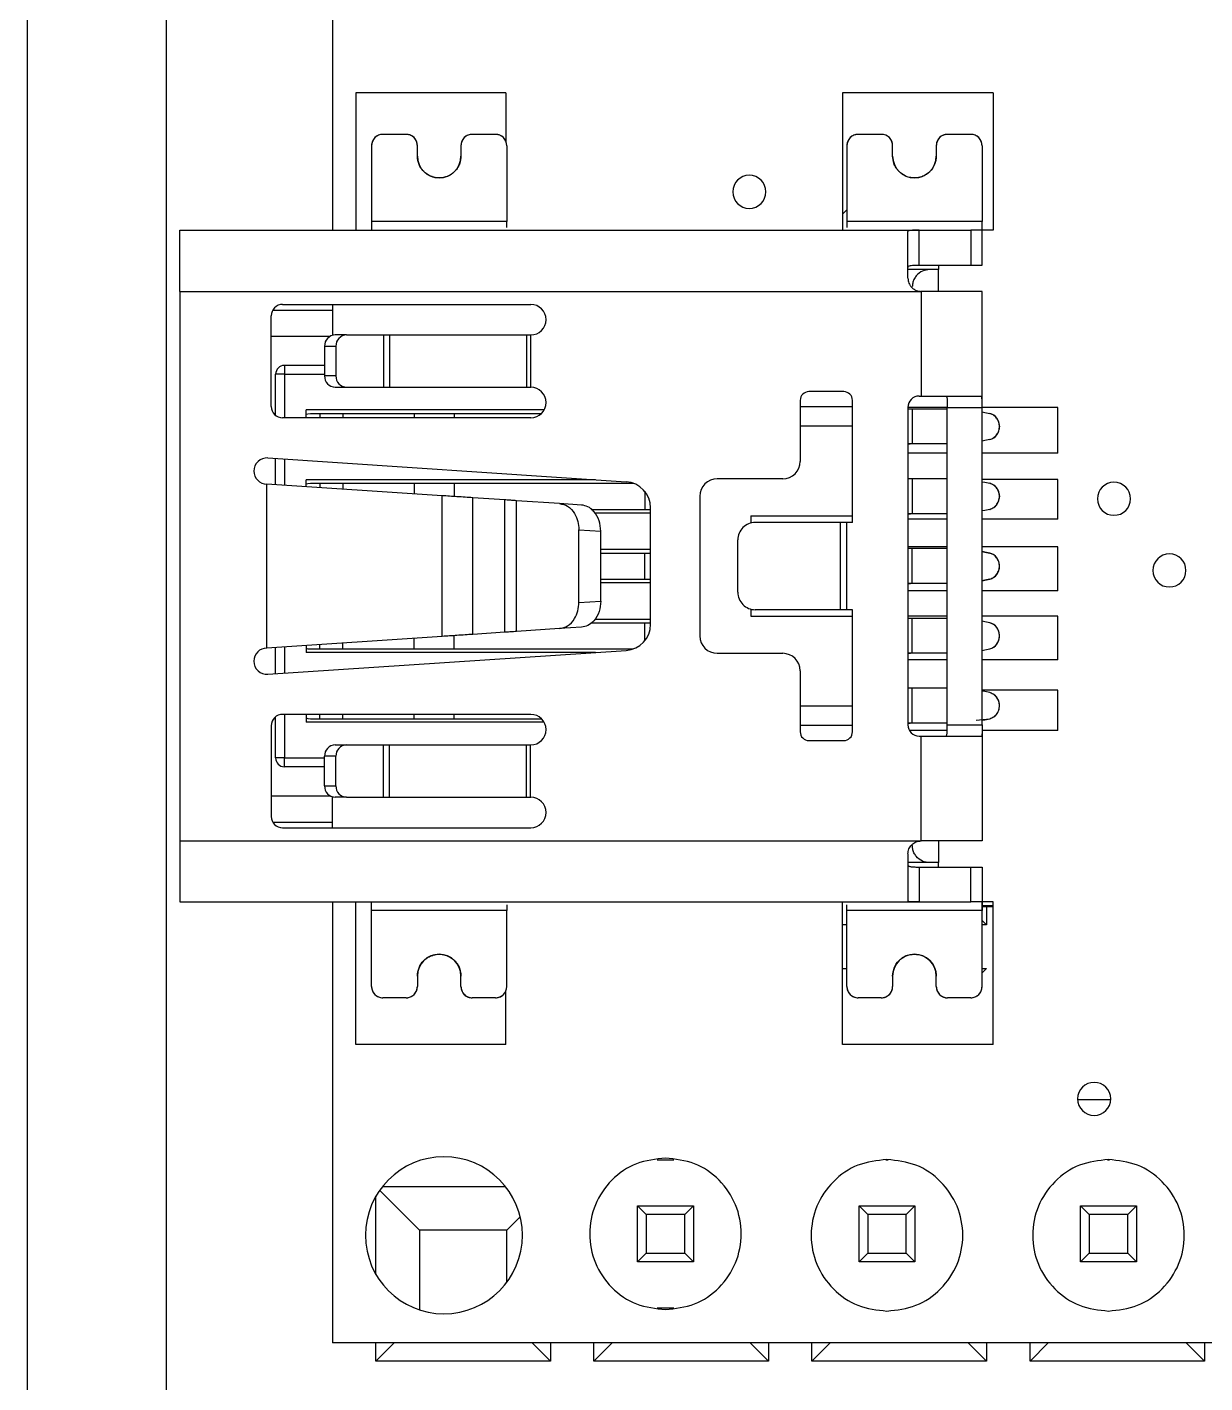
# Model space of a CAD drawing. Header units: millimetres. Extents: x 53 to 376, y 29 to 265.
# Drawn here: x 296.47 to 303.23, y 88.81 to 96.58 of the extents above; entities that cross this region are included whole.
import ezdxf

# ---------------------------------------------------------------- set-up
doc = ezdxf.new("R2010")
doc.units = ezdxf.units.MM

msp = doc.modelspace()

# ---------------------------------------------------------------- linework, layer by layer
at = {"color": 7, "linetype": 'Continuous', "lineweight": 25}
for p, q in [((296.4728, 105.3828), (296.4728, 82.3828)), ((297.2728, 85.1828), (297.2728, 102.5828)), ((298.2228, 97.9428), (298.2228, 95.415)), ((298.6453, 95.965), (298.5128, 95.965)), ((299.1578, 95.965), (299.0253, 95.965)), ((301.3703, 95.965), (301.2378, 95.965)), ((301.8828, 95.965), (301.7503, 95.965)), ((298.4478, 95.9), (298.4478, 95.465)), ((298.7103, 95.84), (298.7103, 95.9)), ((298.9603, 95.9), (298.9603, 95.84)), ((299.2228, 95.9), (299.2228, 95.465)), ((301.1728, 95.9), (301.1728, 95.465)), ((301.4353, 95.84), (301.4353, 95.9)), ((301.6853, 95.9), (301.6853, 95.84)), ((301.9478, 95.9), (301.9478, 95.465)), ((298.9428, 95.7762), (298.9428, 95.7763)), ((301.1728, 95.5328), (301.1472, 95.5073)), ((299.2228, 95.465), (298.4478, 95.465)), ((298.4478, 95.465), (298.4478, 95.415)), ((299.2228, 95.4319), (299.2228, 95.465)), ((301.1728, 95.465), (301.1728, 95.4319)), ((301.9478, 95.465), (301.1728, 95.465)), ((301.9478, 95.415), (301.9478, 95.465)), ((297.3478, 95.065), (297.3478, 95.415)), ((297.3478, 95.415), (301.5878, 95.415)), ((301.5228, 95.14), (301.5228, 95.4089)), ((301.5878, 95.215), (301.5878, 95.415)), ((301.5878, 95.415), (301.8828, 95.415)), ((301.8828, 95.415), (301.8828, 95.215)), ((301.9478, 95.415), (301.8828, 95.415)), ((301.9478, 95.215), (301.9478, 95.415)), ((301.5878, 95.215), (301.8828, 95.215)), ((301.6978, 95.215), (301.6978, 95.19)), ((301.8828, 95.215), (301.9478, 95.215)), ((301.6478, 95.19), (301.5228, 95.19)), ((301.6978, 95.19), (301.6478, 95.19)), ((301.6978, 95.065), (301.6978, 95.19)), ((297.3478, 95.065), (297.3478, 91.915)), ((297.3478, 95.065), (301.5978, 95.065)), ((301.5978, 95.065), (301.5978, 94.465)), ((301.9478, 95.065), (301.5978, 95.065)), ((301.9478, 94.4383), (301.9478, 95.065)), ((297.9378, 94.99), (299.3603, 94.99)), ((298.2228, 94.99), (298.2228, 94.9575)), ((297.8728, 94.405), (297.8728, 94.925)), ((297.8815, 94.9575), (298.2228, 94.9575)), ((298.2228, 94.9575), (298.2228, 94.8126)), ((298.1779, 94.75), (298.243, 94.75)), ((298.1779, 94.75), (298.1779, 94.58)), ((298.3045, 94.815), (298.2394, 94.815)), ((298.243, 94.75), (298.243, 94.58)), ((298.3045, 94.815), (298.5169, 94.815)), ((298.5169, 94.815), (298.5169, 94.515)), ((298.5169, 94.815), (298.5505, 94.815)), ((298.5505, 94.815), (298.5505, 94.515)), ((298.5505, 94.815), (299.3351, 94.815)), ((299.3351, 94.815), (299.3351, 94.515)), ((299.3351, 94.815), (299.3595, 94.815)), ((299.3595, 94.815), (299.3595, 94.515)), ((299.3595, 94.815), (299.3603, 94.815)), ((297.9478, 94.59), (297.8978, 94.59)), ((297.8978, 94.3538), (297.8978, 94.59)), ((297.9478, 94.64), (297.9478, 94.59)), ((298.1779, 94.64), (297.9478, 94.64)), ((298.243, 94.58), (298.1779, 94.58)), ((298.2394, 94.515), (298.3045, 94.515)), ((298.3045, 94.515), (298.5169, 94.515)), ((298.5169, 94.515), (298.5505, 94.515)), ((298.5505, 94.515), (299.3351, 94.515)), ((299.3351, 94.515), (299.3595, 94.515)), ((299.3595, 94.515), (299.3603, 94.515)), ((300.905, 94.44), (300.905, 94.09)), ((301.155, 94.49), (300.955, 94.49)), ((301.205, 93.74), (301.205, 94.44)), ((301.5878, 94.465), (301.5978, 94.465)), ((301.5978, 94.465), (301.9438, 94.465)), ((301.7478, 94.4383), (301.7478, 94.4)), ((301.9478, 94.4), (301.9478, 94.4383)), ((298.0728, 94.34), (298.0728, 94.385)), ((299.4368, 94.385), (298.0728, 94.385)), ((298.0978, 94.365), (298.1506, 94.365)), ((298.1506, 94.365), (298.282, 94.365)), ((298.282, 94.365), (298.6914, 94.365)), ((298.6914, 94.365), (298.9216, 94.365)), ((298.9216, 94.365), (299.4215, 94.365)), ((301.205, 94.4025), (300.905, 94.4025)), ((301.5228, 94.4), (301.5228, 92.58)), ((301.7478, 94.4), (301.5228, 94.4)), ((301.5478, 94.39), (301.5228, 94.39)), ((301.5409, 94.39), (301.5228, 94.39)), ((301.5478, 94.39), (301.5478, 94.19)), ((301.7478, 94.39), (301.5478, 94.39)), ((301.7478, 94.4), (301.9478, 94.4)), ((301.7478, 92.58), (301.7478, 94.4)), ((302.3814, 94.4), (301.9474, 94.4)), ((301.9478, 92.58), (301.9478, 94.4)), ((299.3603, 94.34), (297.9378, 94.34)), ((301.205, 94.2925), (300.905, 94.2925)), ((302.0478, 94.2923), (302.0478, 94.2878)), ((301.5478, 94.19), (301.5228, 94.19)), ((301.5228, 94.19), (301.5362, 94.19)), ((301.7478, 94.1376), (301.5228, 94.1376)), ((301.7478, 94.19), (301.5478, 94.19)), ((302.3814, 94.1376), (301.9478, 94.1376)), ((297.8527, 94.1098), (299.9077, 93.9734)), ((297.8978, 93.9567), (297.8978, 94.1069)), ((298.0728, 93.9451), (298.0728, 93.985)), ((299.7322, 93.985), (298.0728, 93.985)), ((298.0978, 93.965), (298.1506, 93.965)), ((298.1506, 93.965), (298.282, 93.965)), ((298.282, 93.965), (298.6914, 93.965)), ((298.6914, 93.965), (298.9216, 93.965)), ((298.9216, 93.965), (299.948, 93.965)), ((300.805, 93.99), (300.43, 93.99)), ((301.5478, 93.99), (301.5228, 93.99)), ((301.5478, 93.99), (301.5478, 93.79)), ((301.7478, 93.99), (301.5478, 93.99)), ((297.8478, 93.02), (297.8478, 93.96)), ((298.8521, 93.8933), (297.8478, 93.96)), ((298.8521, 93.0867), (298.8521, 93.8933)), ((300.33, 93.89), (300.33, 93.09)), ((302.0478, 93.8923), (302.0478, 93.8878)), ((299.0276, 93.0984), (299.0276, 93.8816)), ((299.212, 93.8694), (299.0276, 93.8816)), ((299.212, 93.1106), (299.212, 93.8694)), ((299.2794, 93.1151), (299.2794, 93.8649)), ((299.5255, 93.8486), (299.2794, 93.8649)), ((299.6514, 93.8402), (299.5255, 93.8486)), ((299.7072, 93.815), (300.0135, 93.815)), ((300.0135, 93.815), (300.0478, 93.815)), ((300.0478, 93.1563), (300.0478, 93.8237)), ((299.7268, 93.795), (300.0478, 93.795)), ((300.6228, 93.7775), (301.205, 93.7775)), ((300.6228, 93.7775), (300.6228, 93.7369)), ((301.1369, 93.74), (300.6475, 93.74)), ((301.1369, 93.24), (301.1369, 93.74)), ((301.1732, 93.74), (301.1369, 93.74)), ((301.1732, 93.24), (301.1732, 93.74)), ((301.205, 93.74), (301.1732, 93.74)), ((301.5478, 93.79), (301.5224, 93.79)), ((301.5228, 93.79), (301.5378, 93.79)), ((301.7478, 93.7581), (301.5228, 93.7581)), ((301.7478, 93.79), (301.5478, 93.79)), ((302.3814, 93.7581), (301.9478, 93.7581)), ((299.6361, 93.2814), (299.6361, 93.6986)), ((299.6361, 93.6986), (299.762, 93.6903)), ((299.762, 93.2897), (299.762, 93.6903)), ((300.0478, 93.585), (299.762, 93.585)), ((300.5478, 93.34), (300.5478, 93.64)), ((301.5478, 93.59), (301.5224, 93.59)), ((301.7478, 93.5997), (301.5228, 93.5997)), ((301.5478, 93.59), (301.5228, 93.59)), ((301.5408, 93.59), (301.5228, 93.59)), ((301.5478, 93.39), (301.5478, 93.59)), ((301.7478, 93.59), (301.5478, 93.59)), ((302.3814, 93.5997), (301.9474, 93.5997)), ((299.762, 93.565), (300.0135, 93.565)), ((300.0135, 93.415), (300.0135, 93.565)), ((300.0135, 93.565), (300.0478, 93.565)), ((302.0478, 93.4878), (302.0478, 93.4923)), ((299.762, 93.415), (300.0135, 93.415)), ((300.0478, 93.395), (299.762, 93.395)), ((300.0135, 93.415), (300.0478, 93.415)), ((301.5478, 93.39), (301.5224, 93.39)), ((301.5478, 93.39), (301.5228, 93.39)), ((301.5228, 93.39), (301.537, 93.39)), ((301.7478, 93.3481), (301.5228, 93.3481)), ((301.7478, 93.39), (301.5478, 93.39)), ((302.3814, 93.3481), (301.9478, 93.3481)), ((299.6361, 93.2814), (299.762, 93.2897)), ((299.7268, 93.185), (300.0478, 93.185)), ((300.6228, 93.2431), (300.6228, 93.2025)), ((300.6228, 93.2025), (301.205, 93.2025)), ((301.1369, 93.24), (300.6475, 93.24)), ((301.1732, 93.24), (301.1369, 93.24)), ((301.205, 93.24), (301.1732, 93.24)), ((301.205, 92.54), (301.205, 93.24)), ((301.5478, 93.19), (301.5224, 93.19)), ((301.7478, 93.2037), (301.5228, 93.2037)), ((301.5397, 93.19), (301.5228, 93.19)), ((301.5478, 92.99), (301.5478, 93.19)), ((301.7478, 93.19), (301.5478, 93.19)), ((302.3814, 93.2037), (301.9475, 93.2037)), ((299.212, 93.1106), (299.0276, 93.0984)), ((299.5255, 93.1314), (299.2794, 93.1151)), ((299.6514, 93.1398), (299.5255, 93.1314)), ((299.7072, 93.165), (300.0135, 93.165)), ((300.0135, 93.165), (300.0478, 93.165)), ((298.8521, 93.0867), (297.8478, 93.02)), ((298.0728, 93.035), (298.0728, 92.995)), ((302.0478, 93.0878), (302.0478, 93.0923)), ((297.8527, 92.8702), (299.9077, 93.0067)), ((297.8978, 92.8732), (297.8978, 93.0233)), ((299.7322, 92.995), (298.0728, 92.995)), ((298.0978, 93.015), (298.1506, 93.015)), ((298.1506, 93.015), (298.282, 93.015)), ((298.282, 93.015), (298.6914, 93.015)), ((298.6914, 93.015), (298.9216, 93.015)), ((298.9216, 93.015), (299.948, 93.015)), ((300.43, 92.99), (300.805, 92.99)), ((301.5478, 92.99), (301.5224, 92.99)), ((301.5228, 92.99), (301.5374, 92.99)), ((301.7478, 92.9521), (301.5228, 92.9521)), ((301.7478, 92.99), (301.5478, 92.99)), ((302.3814, 92.9521), (301.9478, 92.9521)), ((300.905, 92.89), (300.905, 92.54)), ((301.5478, 92.79), (301.5228, 92.79)), ((301.5478, 92.59), (301.5478, 92.79)), ((301.7478, 92.79), (301.5478, 92.79)), ((301.205, 92.6875), (300.905, 92.6875)), ((302.0478, 92.6878), (302.0478, 92.6923)), ((297.8728, 92.575), (297.8728, 92.055)), ((297.8978, 92.39), (297.8978, 92.6262)), ((299.3603, 92.64), (297.9378, 92.64)), ((298.0728, 92.64), (298.0728, 92.595)), ((299.4368, 92.595), (298.0728, 92.595)), ((298.0978, 92.615), (298.1506, 92.615)), ((298.1506, 92.615), (298.282, 92.615)), ((298.282, 92.615), (298.6914, 92.615)), ((298.6914, 92.615), (298.9216, 92.615)), ((298.9216, 92.615), (299.4215, 92.615)), ((300.905, 92.5775), (301.205, 92.5775)), ((301.5478, 92.59), (301.5224, 92.59)), ((301.5228, 92.59), (301.5365, 92.59)), ((301.7478, 92.59), (301.5478, 92.59)), ((301.7478, 92.5417), (301.7478, 92.58)), ((301.7478, 92.58), (301.9478, 92.58)), ((301.9135, 92.6064), (301.9922, 92.6153)), ((301.9478, 92.58), (301.9478, 92.5417)), ((300.955, 92.49), (301.155, 92.49)), ((301.7478, 92.5467), (301.5335, 92.5467)), ((301.5878, 92.515), (301.5978, 92.515)), ((301.5978, 91.915), (301.5978, 92.515)), ((301.5978, 92.515), (301.9438, 92.515)), ((302.3814, 92.5467), (301.9478, 92.5467)), ((301.9478, 92.5417), (301.9478, 91.915)), ((298.2394, 92.465), (298.3045, 92.465)), ((298.3045, 92.465), (298.5169, 92.465)), ((298.5169, 92.165), (298.5169, 92.465)), ((298.5169, 92.465), (298.5505, 92.465)), ((298.5505, 92.165), (298.5505, 92.465)), ((298.5505, 92.465), (299.3351, 92.465)), ((299.3351, 92.165), (299.3351, 92.465)), ((299.3351, 92.465), (299.3595, 92.465)), ((299.3595, 92.165), (299.3595, 92.465)), ((299.3595, 92.465), (299.3603, 92.465)), ((297.9478, 92.39), (297.8978, 92.39)), ((297.9478, 92.34), (297.9478, 92.39)), ((298.1779, 92.34), (297.9478, 92.34)), ((298.1779, 92.23), (298.1779, 92.4)), ((298.243, 92.4), (298.1779, 92.4)), ((298.243, 92.23), (298.243, 92.4)), ((298.1779, 92.23), (298.243, 92.23)), ((298.2228, 92.0225), (298.2228, 92.1674)), ((298.3045, 92.165), (298.2394, 92.165)), ((298.3045, 92.165), (298.5169, 92.165)), ((298.5169, 92.165), (298.5505, 92.165)), ((298.5505, 92.165), (299.3351, 92.165)), ((299.3351, 92.165), (299.3595, 92.165)), ((299.3595, 92.165), (299.3603, 92.165)), ((297.8815, 92.0225), (298.2228, 92.0225)), ((298.2228, 91.99), (298.2228, 92.0225)), ((297.9378, 91.99), (299.3603, 91.99)), ((297.3478, 91.915), (301.5978, 91.915)), ((297.3478, 91.915), (297.3478, 91.565)), ((301.9478, 91.915), (301.5978, 91.915)), ((301.6978, 91.915), (301.6978, 91.79)), ((301.5228, 91.84), (301.5228, 91.5711)), ((301.6478, 91.79), (301.5228, 91.79)), ((301.6978, 91.79), (301.6478, 91.79)), ((301.6978, 91.765), (301.6978, 91.79)), ((301.5878, 91.765), (301.5878, 91.565)), ((301.5878, 91.765), (301.8828, 91.765)), ((301.8828, 91.565), (301.8828, 91.765)), ((301.8828, 91.765), (301.9478, 91.765)), ((301.9478, 91.765), (301.9478, 91.565)), ((297.3478, 91.565), (301.5878, 91.565)), ((298.2228, 91.565), (298.2228, 89.0372)), ((298.4478, 91.515), (298.4478, 91.565)), ((301.5878, 91.565), (301.8828, 91.565)), ((301.9478, 91.565), (301.8828, 91.565)), ((301.9478, 91.565), (301.9478, 91.515)), ((299.2228, 91.515), (298.4478, 91.515)), ((298.4478, 91.08), (298.4478, 91.515)), ((299.2228, 91.5481), (299.2228, 91.515)), ((299.2228, 91.08), (299.2228, 91.515)), ((301.1728, 91.515), (301.1728, 91.5481)), ((301.9478, 91.515), (301.1728, 91.515)), ((301.1728, 91.08), (301.1728, 91.515)), ((302.0113, 91.5431), (301.9478, 91.5431)), ((302.0113, 91.537), (301.9478, 91.537)), ((301.9478, 91.08), (301.9478, 91.515)), ((301.9728, 91.537), (301.9728, 91.4328)), ((301.1728, 91.4328), (301.1472, 91.4328)), ((301.9478, 91.4578), (301.9728, 91.4328)), ((301.9728, 91.4328), (301.9478, 91.4328)), ((298.951, 91.1828), (298.9527, 91.1828)), ((301.1472, 91.1828), (301.1728, 91.1828)), ((301.9728, 91.1828), (301.9478, 91.1578)), ((301.9478, 91.1828), (301.9728, 91.1828)), ((298.7103, 91.14), (298.7103, 91.08)), ((298.9603, 91.08), (298.9603, 91.14)), ((301.4353, 91.14), (301.4353, 91.08)), ((301.6853, 91.08), (301.6853, 91.14)), ((298.6453, 91.015), (298.5128, 91.015)), ((299.1578, 91.015), (299.0253, 91.015)), ((301.3703, 91.015), (301.2378, 91.015)), ((301.8828, 91.015), (301.7503, 91.015)), ((302.4957, 90.4328), (302.6856, 90.4328)), ((300.0848, 90.0872), (300.1808, 90.0872)), ((301.3963, 90.0872), (301.4093, 90.0872)), ((302.6663, 90.0872), (302.6793, 90.0872)), ((298.5096, 89.9328), (299.2159, 89.9328)), ((298.4728, 89.4294), (298.4728, 89.8784)), ((298.4939, 89.9117), (298.7228, 89.6828)), ((299.9728, 89.8222), (300.2928, 89.8222)), ((299.9728, 89.8222), (300.0228, 89.7722)), ((299.9728, 89.5022), (299.9728, 89.8222)), ((300.2428, 89.7722), (300.0228, 89.7722)), ((300.0228, 89.7722), (300.0228, 89.5522)), ((300.2928, 89.8222), (300.2428, 89.7722)), ((300.2428, 89.5522), (300.2428, 89.7722)), ((300.2928, 89.8222), (300.2928, 89.5022)), ((301.2428, 89.5022), (301.2428, 89.8222)), ((301.2428, 89.8222), (301.2928, 89.7722)), ((301.2428, 89.8222), (301.5628, 89.8222)), ((301.2928, 89.7722), (301.2928, 89.5522)), ((301.5128, 89.7722), (301.2928, 89.7722)), ((301.5628, 89.8222), (301.5128, 89.7722)), ((301.5128, 89.5522), (301.5128, 89.7722)), ((301.5628, 89.8222), (301.5628, 89.5022)), ((302.5128, 89.8222), (302.8328, 89.8222)), ((302.5128, 89.8222), (302.5628, 89.7722)), ((302.5128, 89.5022), (302.5128, 89.8222)), ((302.7828, 89.7722), (302.5628, 89.7722)), ((302.5628, 89.7722), (302.5628, 89.5522)), ((302.8328, 89.8222), (302.7828, 89.7722)), ((302.7828, 89.5522), (302.7828, 89.7722)), ((302.8328, 89.8222), (302.8328, 89.5022)), ((299.3001, 89.7601), (299.2228, 89.6828)), ((299.2228, 89.6828), (298.7228, 89.6828)), ((298.7228, 89.6828), (298.7228, 89.2263)), ((299.2228, 89.3839), (299.2228, 89.6828)), ((300.0228, 89.5522), (299.9728, 89.5022)), ((300.0228, 89.5522), (300.2428, 89.5522)), ((300.2428, 89.5522), (300.2928, 89.5022)), ((301.2928, 89.5522), (301.2428, 89.5022)), ((301.2928, 89.5522), (301.5128, 89.5522)), ((301.5128, 89.5522), (301.5628, 89.5022)), ((302.5628, 89.5522), (302.5128, 89.5022)), ((302.5628, 89.5522), (302.7828, 89.5522)), ((302.7828, 89.5522), (302.8328, 89.5022)), ((300.2928, 89.5022), (299.9728, 89.5022)), ((301.3809, 89.5022), (301.2428, 89.5022)), ((301.5628, 89.5022), (301.4246, 89.5022)), ((302.6509, 89.5022), (302.5128, 89.5022)), ((302.8328, 89.5022), (302.6946, 89.5022)), ((300.0848, 89.2372), (300.1808, 89.2372)), ((319.8228, 89.0372), (298.2228, 89.0372)), ((298.5772, 89.0372), (298.4728, 88.9328)), ((298.4728, 88.9328), (298.4728, 89.0372)), ((299.3684, 89.0372), (299.4728, 88.9328)), ((299.4728, 89.0372), (299.4728, 88.9328)), ((299.8272, 89.0372), (299.7228, 88.9328)), ((299.7228, 88.9328), (299.7228, 89.0372)), ((300.6184, 89.0372), (300.7228, 88.9328)), ((300.7228, 89.0372), (300.7228, 88.9328)), ((301.0772, 89.0372), (300.9728, 88.9328)), ((300.9728, 88.9328), (300.9728, 89.0372)), ((301.8684, 89.0372), (301.9728, 88.9328)), ((301.9728, 89.0372), (301.9728, 88.9328)), ((302.3272, 89.0372), (302.2228, 88.9328)), ((302.2228, 88.9328), (302.2228, 89.0372)), ((303.1184, 89.0372), (303.2228, 88.9328)), ((303.2228, 89.0372), (303.2228, 88.9328)), ((299.4728, 88.9328), (298.4728, 88.9328)), ((300.7228, 88.9328), (299.7228, 88.9328)), ((301.9728, 88.9328), (300.9728, 88.9328)), ((303.2228, 88.9328), (302.2228, 88.9328))]:
    msp.add_line(p, q, dxfattribs=at)
at = {"color": 8, "linetype": 'Continuous', "lineweight": 25}
for p, q in [((297.8728, 94.8075), (298.2107, 94.8075)), ((297.9478, 94.59), (298.1779, 94.59)), ((297.9478, 94.59), (297.9478, 94.34)), ((298.1506, 94.365), (298.1506, 94.34)), ((298.282, 94.365), (298.282, 94.34)), ((298.6914, 94.365), (298.6914, 94.34)), ((298.9216, 94.365), (298.9216, 94.34)), ((297.9478, 94.1035), (297.9478, 93.9534)), ((298.1506, 93.965), (298.1506, 93.9399)), ((298.282, 93.965), (298.282, 93.9312)), ((298.6914, 93.965), (298.6914, 93.904)), ((298.9216, 93.965), (298.9216, 93.8887)), ((300.0135, 93.9192), (300.0135, 93.815)), ((300.0135, 93.0609), (300.0135, 93.165)), ((298.1506, 93.015), (298.1506, 93.0401)), ((298.282, 93.015), (298.282, 93.0489)), ((298.6914, 93.015), (298.6914, 93.076)), ((298.9216, 93.015), (298.9216, 93.0913)), ((297.9478, 93.0267), (297.9478, 92.8765)), ((297.9478, 92.64), (297.9478, 92.39)), ((298.1506, 92.615), (298.1506, 92.64)), ((298.282, 92.615), (298.282, 92.64)), ((298.6914, 92.615), (298.6914, 92.64)), ((298.9216, 92.615), (298.9216, 92.64)), ((297.9478, 92.39), (298.1779, 92.39)), ((297.8728, 92.1725), (298.2107, 92.1725))]:
    msp.add_line(p, q, dxfattribs=at)
at = {"color": 7, "linetype": 'Continuous', "lineweight": 25, "flags": 128}
for points in [[(298.0728, 94.3607), (298.0831, 94.3636), (298.0978, 94.365)], [(301.9478, 94.3738), (301.9646, 94.3706), (301.9922, 94.3647)], [(301.9922, 94.2153), (301.9646, 94.2094), (301.9478, 94.2062)], [(298.0728, 93.9607), (298.0831, 93.9636), (298.0978, 93.965)], [(301.9478, 93.9738), (301.9646, 93.9706), (301.9922, 93.9647)], [(301.9922, 93.8153), (301.9646, 93.8094), (301.9478, 93.8062)], [(301.9922, 93.5647), (301.9646, 93.5706), (301.9478, 93.5738)], [(301.9478, 93.5738), (301.9646, 93.5706), (301.9922, 93.5647)], [(301.9478, 93.4062), (301.9646, 93.4094), (301.9922, 93.4153)], [(301.9922, 93.4153), (301.9646, 93.4094), (301.9478, 93.4062)], [(301.9922, 93.1647), (301.9646, 93.1706), (301.9478, 93.1738)], [(298.0728, 93.0193), (298.0831, 93.0165), (298.0978, 93.015)], [(301.9478, 93.0062), (301.9646, 93.0094), (301.9922, 93.0153)], [(301.9922, 92.7647), (301.9646, 92.7706), (301.9478, 92.7738)], [(298.0728, 92.6193), (298.0831, 92.6165), (298.0978, 92.615)], [(301.9478, 92.6062), (301.9646, 92.6094), (301.9922, 92.6153)]]:
    msp.add_lwpolyline(points, dxfattribs=at)
at = {"color": 7, "linetype": 'Continuous', "lineweight": 25}
for centre, radius, start, end in [((298.5128, 95.9), 0.065, 90, 180), ((298.6453, 95.9), 0.065, 0, 90), ((299.0253, 95.9), 0.065, 90, 180), ((299.1578, 95.9), 0.065, 0, 90), ((301.2378, 95.9), 0.065, 90, 180), ((301.3703, 95.9), 0.065, 0, 90), ((301.7503, 95.9), 0.065, 90, 180), ((301.8828, 95.9), 0.065, 0, 90), ((298.8353, 95.84), 0.125, 180, 0), ((301.5603, 95.84), 0.125, 180, 0), ((300.6134, 95.6355), 0.095, 90, 270), ((300.6134, 95.6355), 0.095, 270, 90), ((297.9378, 94.925), 0.065, 90, 180), ((299.3603, 94.9025), 0.0875, 270, 90), ((298.2412, 94.7517), 0.0633, 91.64843, 181.55954), ((298.3063, 94.7517), 0.0633, 91.64843, 181.55954), ((297.9478, 94.59), 0.05, 90, 180), ((298.2412, 94.5783), 0.0633, 178.44046, 268.35162), ((298.3063, 94.5783), 0.0633, 178.44046, 268.35162), ((299.3603, 94.4275), 0.0875, 270, 90), ((300.955, 94.44), 0.05, 90, 180), ((301.155, 94.44), 0.05, 0, 90), ((301.5878, 94.4), 0.065, 90, 180), ((297.9378, 94.405), 0.065, 180, 270), ((301.9728, 94.2923), 0.075, 0, 75), ((301.9728, 94.2878), 0.075, 285, 0), ((297.8478, 94.035), 0.075, 86.2, 180), ((300.805, 94.09), 0.1, 270, 0), ((297.8478, 94.035), 0.075, 180, 270), ((299.8978, 93.8237), 0.15, 0, 86.2), ((300.43, 93.89), 0.1, 90, 180), ((301.9728, 93.8923), 0.075, 0, 75), ((302.7043, 93.8761), 0.095, 90, 270), ((302.7043, 93.8761), 0.095, 270, 90), ((301.9728, 93.8878), 0.075, 285, 0), ((300.6476, 93.6401), 0.0999, 90.07555, 180.0763), ((301.9728, 93.4923), 0.075, 0, 75), ((303.0221, 93.4652), 0.095, 90, 270), ((303.0221, 93.4652), 0.095, 270, 90), ((301.9728, 93.4878), 0.075, 285, 0), ((300.6476, 93.3399), 0.0999, 179.92368, 269.92448), ((299.8978, 93.1563), 0.15, 273.8, 0), ((301.9728, 93.0923), 0.075, 0, 75), ((300.43, 93.09), 0.1, 180, 270), ((301.9728, 93.0878), 0.075, 285, 0), ((297.8478, 92.945), 0.075, 90, 180), ((300.805, 92.89), 0.1, 0, 90), ((297.8478, 92.945), 0.075, 180, 273.8), ((301.9728, 92.6923), 0.075, 0, 75), ((301.9728, 92.6878), 0.075, 285, 0), ((297.9378, 92.575), 0.065, 90, 180), ((299.3603, 92.5525), 0.0875, 270, 90), ((301.5878, 92.58), 0.065, 180, 270), ((300.955, 92.54), 0.05, 180, 270), ((301.155, 92.54), 0.05, 270, 0), ((298.2412, 92.4017), 0.0633, 91.6485, 181.55947), ((298.3063, 92.4017), 0.0633, 91.6485, 181.55947), ((297.9478, 92.39), 0.05, 180, 270), ((298.2412, 92.2283), 0.0633, 178.44049, 268.35154), ((298.3063, 92.2283), 0.0633, 178.44049, 268.35154), ((299.3603, 92.0775), 0.0875, 270, 90), ((297.9378, 92.055), 0.065, 180, 270), ((298.8353, 91.14), 0.125, 0, 180), ((301.5603, 91.14), 0.125, 0, 180), ((298.5128, 91.08), 0.065, 180, 270), ((298.6453, 91.08), 0.065, 270, 0), ((299.0253, 91.08), 0.065, 180, 270), ((299.1578, 91.08), 0.065, 270, 0), ((301.2378, 91.08), 0.065, 180, 270), ((301.3703, 91.08), 0.065, 270, 0), ((301.7503, 91.08), 0.065, 180, 270), ((301.8828, 91.08), 0.065, 270, 0), ((302.5906, 90.4357), 0.095, 90, 270), ((302.5906, 90.4357), 0.095, 270, 90), ((298.8628, 89.6539), 0.45, 90, 270), ((298.8628, 89.6539), 0.45, 270, 90)]:
    msp.add_arc(centre, radius, start, end, dxfattribs=at)
for points, knots in [([(298.3574, 96.2027), (298.3574, 96.0557), (298.3574, 95.7931), (298.3574, 95.5305), (298.3574, 95.415)], [0, 0, 0, 0, 0.56, 1, 1, 1, 1]), ([(299.2179, 96.2027), (299.0573, 96.2027), (298.7705, 96.2027), (298.4836, 96.2027), (298.3574, 96.2027)], [0, 0, 0, 0, 0.56, 1, 1, 1, 1]), ([(299.2179, 96.2027), (299.2179, 96.1508), (299.2179, 96.0581), (299.2179, 95.9654), (299.2179, 95.9246)], [0, 0, 0, 0, 0.560001, 1, 1, 1, 1]), ([(301.1472, 96.2027), (301.1472, 96.0557), (301.1472, 95.7931), (301.1472, 95.5305), (301.1472, 95.415)], [0, 0, 0, 0, 0.56, 1, 1, 1, 1]), ([(302.0113, 96.2027), (301.85, 96.2027), (301.562, 96.2027), (301.274, 96.2027), (301.1472, 96.2027)], [0, 0, 0, 0, 0.56, 1, 1, 1, 1]), ([(302.0113, 96.2027), (302.0113, 96.0557), (302.0113, 95.7931), (302.0113, 95.5305), (302.0113, 95.415)], [0, 0, 0, 0, 0.56, 1, 1, 1, 1]), ([(298.5128, 95.965), (298.504, 95.964), (298.4877, 95.9621), (298.4696, 95.9498), (298.4586, 95.9368), (298.4523, 95.9249), (298.4485, 95.9125), (298.448, 95.9041), (298.4478, 95.9)], [0, 0, 0, 0, 0.268675, 0.49846, 0.634029, 0.762223, 0.883885, 1, 1, 1, 1]), ([(298.7103, 95.9), (298.7096, 95.9072), (298.7085, 95.919), (298.701, 95.9344), (298.6918, 95.9464), (298.6799, 95.9556), (298.6646, 95.9631), (298.6526, 95.9643), (298.6453, 95.965)], [0, 0, 0, 0, 0.2074147, 0.342993, 0.4996605, 0.6529569, 0.7875442, 1, 1, 1, 1]), ([(299.0253, 95.965), (299.0168, 95.964), (299, 95.9621), (298.9817, 95.9496), (298.9706, 95.936), (298.9625, 95.9207), (298.9611, 95.908), (298.9603, 95.9)], [0, 0, 0, 0, 0.249621, 0.499353, 0.643016, 0.774281, 1, 1, 1, 1]), ([(299.2179, 95.9246), (299.2151, 95.9301), (299.209, 95.9422), (299.1947, 95.9545), (299.1772, 95.9632), (299.1647, 95.9644), (299.1578, 95.965)], [0, 0, 0, 0, 0.229129, 0.499443, 0.718495, 1, 1, 1, 1]), ([(301.2378, 95.965), (301.2287, 95.9639), (301.2125, 95.962), (301.1946, 95.9497), (301.1837, 95.937), (301.1773, 95.9249), (301.1734, 95.9124), (301.173, 95.9041), (301.1728, 95.9)], [0, 0, 0, 0, 0.2788481, 0.4987605, 0.6379563, 0.7672204, 0.8875, 1, 1, 1, 1]), ([(301.4353, 95.9), (301.4345, 95.9077), (301.4332, 95.92), (301.4254, 95.9353), (301.4157, 95.9475), (301.403, 95.9569), (301.3874, 95.9636), (301.3764, 95.9645), (301.3703, 95.965)], [0, 0, 0, 0, 0.216846, 0.349955, 0.499517, 0.675967, 0.818303, 1, 1, 1, 1]), ([(301.7503, 95.965), (301.7433, 95.9644), (301.7316, 95.9633), (301.7162, 95.956), (301.7042, 95.9468), (301.6948, 95.9349), (301.6872, 95.9195), (301.686, 95.9074), (301.6853, 95.9)], [0, 0, 0, 0, 0.203456, 0.340082, 0.499771, 0.652762, 0.787172, 1, 1, 1, 1]), ([(301.9478, 95.9), (301.9475, 95.9041), (301.9471, 95.9125), (301.9433, 95.9249), (301.9369, 95.9369), (301.926, 95.9497), (301.9079, 95.9621), (301.8916, 95.964), (301.8828, 95.965)], [0, 0, 0, 0, 0.114498, 0.235477, 0.364018, 0.501026, 0.727342, 1, 1, 1, 1]), ([(298.4478, 95.9), (298.4478, 95.809), (298.4478, 95.6448), (298.4478, 95.4858), (298.4478, 95.415)], [0, 0, 0, 0, 0.554775, 1, 1, 1, 1]), ([(298.8353, 95.715), (298.8252, 95.7157), (298.8063, 95.717), (298.7755, 95.7286), (298.7434, 95.7513), (298.7159, 95.7909), (298.7121, 95.8237), (298.7103, 95.84)], [0, 0, 0, 0, 0.154797, 0.289945, 0.500524, 0.750972, 1, 1, 1, 1]), ([(298.9603, 95.84), (298.959, 95.8265), (298.9569, 95.804), (298.9427, 95.7741), (298.9208, 95.7459), (298.8841, 95.7205), (298.8514, 95.7168), (298.8353, 95.715)], [0, 0, 0, 0, 0.206286, 0.3427046, 0.5010421, 0.7534229, 1, 1, 1, 1]), ([(301.5603, 95.715), (301.5506, 95.7157), (301.5322, 95.7169), (301.5012, 95.7281), (301.4817, 95.7417), (301.4697, 95.7538), (301.4636, 95.7604), (301.4524, 95.7754), (301.4388, 95.8026), (301.4365, 95.8263), (301.4353, 95.84)], [0, 0, 0, 0, 0.148248, 0.281084, 0.499652, 0.504641, 0.540706, 0.637923, 0.791118, 1, 1, 1, 1]), ([(301.6853, 95.84), (301.6848, 95.8316), (301.6838, 95.8148), (301.6737, 95.7836), (301.6521, 95.7512), (301.6201, 95.7286), (301.5893, 95.717), (301.5704, 95.7157), (301.5603, 95.715)], [0, 0, 0, 0, 0.1295864, 0.2562844, 0.5000436, 0.7109293, 0.8457888, 1, 1, 1, 1]), ([(301.5878, 95.415), (301.582, 95.415), (301.5714, 95.415), (301.5555, 95.4149), (301.5427, 95.4147), (301.5331, 95.4138), (301.525, 95.4123), (301.5236, 95.4103), (301.5228, 95.4089)], [0, 0, 0, 0, 0.169301, 0.309169, 0.499769, 0.630244, 0.757184, 1, 1, 1, 1]), ([(302.0113, 95.415), (301.9994, 95.415), (301.9782, 95.415), (301.9571, 95.415), (301.9478, 95.415)], [0, 0, 0, 0, 0.559997, 1, 1, 1, 1]), ([(301.5228, 95.2002), (301.5235, 95.2035), (301.5247, 95.2084), (301.5325, 95.2121), (301.542, 95.2142), (301.555, 95.2147), (301.5711, 95.215), (301.5819, 95.215), (301.5878, 95.215)], [0, 0, 0, 0, 0.243424, 0.369483, 0.499335, 0.690458, 0.830515, 1, 1, 1, 1]), ([(301.5228, 95.14), (301.5238, 95.1306), (301.5253, 95.1162), (301.5346, 95.0987), (301.5456, 95.085), (301.5604, 95.074), (301.5789, 95.0665), (301.5911, 95.0655), (301.5978, 95.065)], [0, 0, 0, 0, 0.242607, 0.369225, 0.499313, 0.690476, 0.83054, 1, 1, 1, 1]), ([(301.6478, 95.19), (301.6338, 95.1884), (301.6062, 95.1851), (301.5749, 95.1618), (301.5573, 95.1347), (301.5492, 95.1126), (301.5482, 95.0973), (301.5478, 95.09)], [0, 0, 0, 0, 0.310116, 0.616121, 0.758897, 0.886021, 1, 1, 1, 1]), ([(301.7383, 94.465), (301.7399, 94.4647), (301.7433, 94.4641), (301.7461, 94.4588), (301.7476, 94.4505), (301.7477, 94.4426), (301.7478, 94.4383)], [0, 0, 0, 0, 0.24916, 0.499827, 0.730843, 1, 1, 1, 1]), ([(301.9478, 94.4383), (301.9477, 94.4427), (301.9476, 94.451), (301.9469, 94.4593), (301.9457, 94.4642), (301.9444, 94.4647), (301.9438, 94.465)], [0, 0, 0, 0, 0.27641, 0.535015, 0.776094, 1, 1, 1, 1]), ([(301.9922, 94.2153), (302.0001, 94.2185), (302.0161, 94.2251), (302.0337, 94.2432), (302.0457, 94.2664), (302.049, 94.2912), (302.0447, 94.3161), (302.0328, 94.3385), (302.0142, 94.3561), (301.9987, 94.3622), (301.9922, 94.3647)], [0, 0, 0, 0, 0.124332, 0.249813, 0.36826, 0.499587, 0.603803, 0.749721, 0.895354, 1, 1, 1, 1]), ([(302.3814, 94.1376), (302.3814, 94.1866), (302.3814, 94.2741), (302.3814, 94.3615), (302.3814, 94.4)], [0, 0, 0, 0, 0.56, 1, 1, 1, 1]), ([(302.3814, 93.987), (302.2814, 93.987), (302.1368, 93.987), (301.9923, 93.987), (301.9478, 93.987)], [0, 0, 0, 0, 0.691913, 1, 1, 1, 1]), ([(301.9922, 93.8153), (302.0002, 93.8186), (302.0135, 93.8239), (302.026, 93.8355), (302.0343, 93.8457), (302.0405, 93.8561), (302.0453, 93.8689), (302.0477, 93.8816), (302.0481, 93.8985), (302.0437, 93.9187), (302.032, 93.9387), (302.0154, 93.9552), (301.9999, 93.9615), (301.9922, 93.9647)], [0, 0, 0, 0, 0.124676, 0.2068144, 0.2498513, 0.3177604, 0.3814841, 0.4418981, 0.5000301, 0.6248835, 0.7498719, 0.8749002, 1, 1, 1, 1]), ([(302.3814, 93.7581), (302.3814, 93.8009), (302.3814, 93.8772), (302.3814, 93.9535), (302.3814, 93.987)], [0, 0, 0, 0, 0.5599999, 1, 1, 1, 1]), ([(299.0276, 93.8816), (298.9987, 93.8836), (298.9471, 93.887), (298.8811, 93.8914), (298.8521, 93.8933)], [0, 0, 0, 0, 0.559852, 1, 1, 1, 1]), ([(299.2794, 93.8649), (299.2737, 93.8653), (299.2618, 93.8661), (299.2416, 93.8674), (299.2242, 93.8686), (299.2159, 93.8691), (299.212, 93.8694)], [0, 0, 0, 0, 0.271299, 0.562213, 0.788758, 1, 1, 1, 1]), ([(299.5255, 93.8486), (299.5414, 93.845), (299.5744, 93.8377), (299.6112, 93.7971), (299.6325, 93.7479), (299.6349, 93.7147), (299.6361, 93.6986)], [0, 0, 0, 0, 0.2707998, 0.562128, 0.7890092, 1, 1, 1, 1]), ([(299.762, 93.6903), (299.76, 93.7109), (299.756, 93.7537), (299.7265, 93.8031), (299.6894, 93.8331), (299.6638, 93.8379), (299.6514, 93.8402)], [0, 0, 0, 0, 0.271008, 0.562402, 0.789183, 1, 1, 1, 1]), ([(302.3814, 93.3481), (302.3814, 93.3951), (302.3814, 93.4789), (302.3814, 93.5628), (302.3814, 93.5997)], [0, 0, 0, 0, 0.56, 1, 1, 1, 1]), ([(301.9922, 93.4153), (302.0001, 93.4185), (302.016, 93.425), (302.0307, 93.4401), (302.0395, 93.4542), (302.0444, 93.466), (302.0474, 93.4789), (302.0483, 93.4952), (302.0447, 93.5161), (302.0327, 93.5387), (302.0141, 93.5562), (301.9986, 93.5622), (301.9922, 93.5647)], [0, 0, 0, 0, 0.1237837, 0.2495514, 0.3088165, 0.369731, 0.4332363, 0.5001582, 0.6055618, 0.7494847, 0.8971595, 1, 1, 1, 1]), ([(299.5255, 93.1314), (299.5414, 93.135), (299.5744, 93.1423), (299.6112, 93.1829), (299.6325, 93.2321), (299.6349, 93.2654), (299.6361, 93.2814)], [0, 0, 0, 0, 0.2708, 0.562128, 0.789009, 1, 1, 1, 1]), ([(299.762, 93.2897), (299.76, 93.2691), (299.756, 93.2263), (299.7265, 93.177), (299.6894, 93.147), (299.6638, 93.1421), (299.6514, 93.1398)], [0, 0, 0, 0, 0.271008, 0.562402, 0.789183, 1, 1, 1, 1]), ([(302.3814, 92.9521), (302.3814, 92.999), (302.3814, 93.0829), (302.3814, 93.1668), (302.3814, 93.2037)], [0, 0, 0, 0, 0.56, 1, 1, 1, 1]), ([(299.2794, 93.1151), (299.2737, 93.1147), (299.2618, 93.1139), (299.2416, 93.1126), (299.2242, 93.1114), (299.2159, 93.1109), (299.212, 93.1106)], [0, 0, 0, 0, 0.271299, 0.562213, 0.788758, 1, 1, 1, 1]), ([(301.9922, 93.0153), (302.0001, 93.0185), (302.0138, 93.024), (302.0257, 93.0352), (302.0309, 93.0415), (302.0322, 93.0432), (302.0325, 93.0436), (302.0326, 93.0437), (302.0326, 93.0438), (302.0375, 93.0512), (302.0459, 93.0664), (302.0489, 93.0914), (302.0448, 93.1157), (302.0328, 93.1387), (302.0141, 93.1563), (301.9985, 93.1623), (301.9922, 93.1647)], [0, 0, 0, 0, 0.124944, 0.218199, 0.241869, 0.247944, 0.249541, 0.249976, 0.250107, 0.250175, 0.383152, 0.499272, 0.605714, 0.748547, 0.898894, 1, 1, 1, 1]), ([(299.0276, 93.0984), (298.9987, 93.0965), (298.9471, 93.093), (298.8811, 93.0886), (298.8521, 93.0867)], [0, 0, 0, 0, 0.559852, 1, 1, 1, 1]), ([(302.3814, 92.7794), (302.2942, 92.7794), (302.1497, 92.7794), (302.0051, 92.7794), (301.9478, 92.7794)], [0, 0, 0, 0, 0.6032887, 1, 1, 1, 1]), ([(301.9922, 92.6153), (302.0003, 92.6186), (302.0166, 92.6253), (302.032, 92.6416), (302.041, 92.6571), (302.0455, 92.6699), (302.0478, 92.6827), (302.048, 92.698), (302.044, 92.7176), (302.0324, 92.7389), (302.0143, 92.756), (301.9987, 92.7621), (301.9922, 92.7647)], [0, 0, 0, 0, 0.124783, 0.249508, 0.314508, 0.377322, 0.43888, 0.500175, 0.600132, 0.750097, 0.894968, 1, 1, 1, 1]), ([(302.3814, 92.5467), (302.3814, 92.5901), (302.3814, 92.6677), (302.3814, 92.7452), (302.3814, 92.7794)], [0, 0, 0, 0, 0.5599998, 1, 1, 1, 1]), ([(301.7383, 92.515), (301.74, 92.5153), (301.7433, 92.516), (301.7462, 92.5215), (301.7476, 92.5298), (301.7477, 92.5377), (301.7478, 92.5417)], [0, 0, 0, 0, 0.253267, 0.502062, 0.751158, 1, 1, 1, 1]), ([(301.9478, 92.5417), (301.9477, 92.5378), (301.9477, 92.5299), (301.9471, 92.5216), (301.9459, 92.516), (301.9445, 92.5153), (301.9438, 92.515)], [0, 0, 0, 0, 0.249664, 0.499584, 0.749476, 1, 1, 1, 1]), ([(301.5228, 91.84), (301.5239, 91.8497), (301.526, 91.8691), (301.5433, 91.8941), (301.5681, 91.9116), (301.5879, 91.9139), (301.5978, 91.915)], [0, 0, 0, 0, 0.2503059, 0.499565, 0.7489283, 1, 1, 1, 1]), ([(301.6478, 91.79), (301.6338, 91.7916), (301.6062, 91.7949), (301.5749, 91.8183), (301.5573, 91.8453), (301.5492, 91.8674), (301.5482, 91.8828), (301.5478, 91.89)], [0, 0, 0, 0, 0.310116, 0.6161215, 0.7588973, 0.8860207, 1, 1, 1, 1]), ([(301.5228, 91.7798), (301.523, 91.778), (301.5234, 91.7743), (301.5269, 91.7705), (301.5327, 91.7678), (301.5409, 91.7662), (301.5507, 91.7653), (301.5659, 91.765), (301.579, 91.765), (301.5878, 91.765)], [0, 0, 0, 0, 0.130924, 0.254759, 0.376153, 0.500096, 0.627262, 0.749624, 1, 1, 1, 1]), ([(298.3574, 90.7473), (298.3574, 90.9), (298.3574, 91.1725), (298.3574, 91.4451), (298.3574, 91.565)], [0, 0, 0, 0, 0.56, 1, 1, 1, 1]), ([(301.1472, 90.7473), (301.1472, 90.9), (301.1472, 91.1725), (301.1472, 91.4451), (301.1472, 91.565)], [0, 0, 0, 0, 0.56, 1, 1, 1, 1]), ([(301.5878, 91.565), (301.5792, 91.565), (301.562, 91.565), (301.5407, 91.5653), (301.5254, 91.5669), (301.5236, 91.5697), (301.5228, 91.5711)], [0, 0, 0, 0, 0.250766, 0.499535, 0.749075, 1, 1, 1, 1]), ([(301.9478, 91.08), (301.9478, 91.1708), (301.9478, 91.3336), (301.9478, 91.494), (301.9478, 91.565)], [0, 0, 0, 0, 0.5575095, 1, 1, 1, 1]), ([(302.0113, 91.565), (301.9994, 91.565), (301.9782, 91.565), (301.9571, 91.565), (301.9478, 91.565)], [0, 0, 0, 0, 0.559997, 1, 1, 1, 1]), ([(302.0113, 90.7473), (302.0113, 90.9), (302.0113, 91.1725), (302.0113, 91.4451), (302.0113, 91.565)], [0, 0, 0, 0, 0.56, 1, 1, 1, 1]), ([(298.7103, 91.14), (298.7121, 91.1563), (298.7159, 91.1891), (298.7427, 91.2276), (298.7736, 91.2504), (298.8042, 91.2623), (298.8361, 91.2666), (298.8697, 91.2618), (298.8996, 91.2487), (298.9229, 91.2306), (298.9436, 91.2053), (298.9578, 91.1745), (298.9595, 91.1501), (298.9603, 91.14)], [0, 0, 0, 0, 0.123568, 0.249362, 0.345314, 0.415138, 0.499396, 0.589892, 0.672449, 0.747057, 0.813702, 0.922681, 1, 1, 1, 1]), ([(301.4353, 91.14), (301.4371, 91.1564), (301.4409, 91.1891), (301.4698, 91.2307), (301.511, 91.2585), (301.5601, 91.2683), (301.6092, 91.2586), (301.6505, 91.2311), (301.6736, 91.1966), (301.6838, 91.1653), (301.6848, 91.1485), (301.6853, 91.14)], [0, 0, 0, 0, 0.1249, 0.249848, 0.374693, 0.499473, 0.62405, 0.749281, 0.871219, 0.934819, 1, 1, 1, 1]), ([(298.4478, 91.08), (298.448, 91.0759), (298.4485, 91.0675), (298.4523, 91.055), (298.4587, 91.0431), (298.4696, 91.0303), (298.4876, 91.018), (298.5038, 91.0161), (298.5128, 91.015)], [0, 0, 0, 0, 0.11569, 0.237074, 0.365221, 0.501031, 0.725378, 1, 1, 1, 1]), ([(298.6453, 91.015), (298.6518, 91.0156), (298.6631, 91.0166), (298.6786, 91.0236), (298.691, 91.0329), (298.7005, 91.0449), (298.7083, 91.0602), (298.7095, 91.0724), (298.7103, 91.08)], [0, 0, 0, 0, 0.1914418, 0.3310741, 0.4997472, 0.6490427, 0.7822447, 1, 1, 1, 1]), ([(298.9603, 91.08), (298.9611, 91.072), (298.9625, 91.0593), (298.9706, 91.044), (298.9819, 91.0303), (299.0002, 91.0178), (299.0169, 91.016), (299.0253, 91.015)], [0, 0, 0, 0, 0.2244745, 0.3558322, 0.5001198, 0.7497872, 1, 1, 1, 1]), ([(299.1578, 91.015), (299.1652, 91.0157), (299.1776, 91.0169), (299.1948, 91.0257), (299.2089, 91.0377), (299.215, 91.0498), (299.2179, 91.0554)], [0, 0, 0, 0, 0.298779, 0.503131, 0.767837, 1, 1, 1, 1]), ([(299.2179, 90.7473), (299.2179, 90.8049), (299.2179, 90.9075), (299.2179, 91.0102), (299.2179, 91.0554)], [0, 0, 0, 0, 0.56, 1, 1, 1, 1]), ([(301.1728, 91.08), (301.173, 91.0759), (301.1735, 91.0675), (301.1773, 91.055), (301.1838, 91.0429), (301.1946, 91.0303), (301.2125, 91.0181), (301.2286, 91.0161), (301.2378, 91.015)], [0, 0, 0, 0, 0.112769, 0.233039, 0.362108, 0.501038, 0.716063, 1, 1, 1, 1]), ([(301.3703, 91.015), (301.3787, 91.0159), (301.3927, 91.0175), (301.4064, 91.0256), (301.4129, 91.0309), (301.4185, 91.0361), (301.4251, 91.0442), (301.4331, 91.0595), (301.4344, 91.0721), (301.4353, 91.08)], [0, 0, 0, 0, 0.249367, 0.416211, 0.468431, 0.499731, 0.644998, 0.776767, 1, 1, 1, 1]), ([(301.6853, 91.08), (301.6861, 91.0723), (301.6873, 91.0599), (301.6952, 91.0446), (301.7051, 91.0322), (301.7184, 91.0225), (301.7323, 91.0171), (301.7426, 91.0152), (301.7482, 91.0151), (301.7503, 91.015)], [0, 0, 0, 0, 0.220395, 0.352562, 0.499332, 0.688569, 0.835177, 0.939016, 1, 1, 1, 1]), ([(301.8828, 91.015), (301.8918, 91.0161), (301.908, 91.018), (301.9259, 91.0303), (301.9368, 91.043), (301.9432, 91.055), (301.9471, 91.0675), (301.9475, 91.0759), (301.9478, 91.08)], [0, 0, 0, 0, 0.277975, 0.4986436, 0.635867, 0.7644825, 0.8854678, 1, 1, 1, 1]), ([(299.2179, 90.7473), (299.0573, 90.7473), (298.7705, 90.7473), (298.4836, 90.7473), (298.3574, 90.7473)], [0, 0, 0, 0, 0.56, 1, 1, 1, 1]), ([(302.0113, 90.7473), (301.85, 90.7473), (301.562, 90.7473), (301.274, 90.7473), (301.1472, 90.7473)], [0, 0, 0, 0, 0.56, 1, 1, 1, 1]), ([(300.1328, 90.0968), (300.0759, 90.0902), (299.9621, 90.0772), (299.8175, 89.9767), (299.7208, 89.833), (299.6869, 89.6622), (299.7208, 89.4914), (299.8175, 89.3477), (299.9621, 89.2473), (300.0759, 89.2342), (300.1328, 89.2277)], [0, 0, 0, 0, 0.125, 0.25, 0.375, 0.5, 0.625, 0.75, 0.875, 1, 1, 1, 1]), ([(300.1328, 89.2277), (300.1896, 89.2342), (300.3034, 89.2473), (300.448, 89.3477), (300.5447, 89.4914), (300.5786, 89.6622), (300.5447, 89.833), (300.448, 89.9767), (300.3034, 90.0772), (300.1896, 90.0902), (300.1328, 90.0968)], [0, 0, 0, 0, 0.125, 0.25, 0.375, 0.5, 0.625, 0.75, 0.875, 1, 1, 1, 1]), ([(301.4028, 90.0885), (301.3459, 90.082), (301.2321, 90.0689), (301.0875, 89.9684), (300.9908, 89.8248), (300.9569, 89.6539), (300.9908, 89.4831), (301.0875, 89.3395), (301.2321, 89.239), (301.3459, 89.2259), (301.4028, 89.2194)], [0, 0, 0, 0, 0.125, 0.25, 0.375, 0.5, 0.625, 0.75, 0.875, 1, 1, 1, 1]), ([(301.4028, 89.2194), (301.4596, 89.2259), (301.5734, 89.239), (301.718, 89.3395), (301.8147, 89.4831), (301.8486, 89.6539), (301.8147, 89.8248), (301.718, 89.9684), (301.5734, 90.0689), (301.4596, 90.082), (301.4028, 90.0885)], [0, 0, 0, 0, 0.125, 0.25, 0.375, 0.5, 0.625, 0.75, 0.875, 1, 1, 1, 1]), ([(302.6728, 90.0885), (302.6159, 90.082), (302.5021, 90.0689), (302.3575, 89.9684), (302.2608, 89.8248), (302.2269, 89.6539), (302.2608, 89.4831), (302.3575, 89.3395), (302.5021, 89.239), (302.6159, 89.2259), (302.6728, 89.2194)], [0, 0, 0, 0, 0.125, 0.25, 0.375, 0.5, 0.625, 0.75, 0.875, 1, 1, 1, 1]), ([(302.6728, 89.2194), (302.7296, 89.2259), (302.8434, 89.239), (302.988, 89.3395), (303.0847, 89.4831), (303.1186, 89.6539), (303.0847, 89.8248), (302.988, 89.9684), (302.8434, 90.0689), (302.7296, 90.082), (302.6728, 90.0885)], [0, 0, 0, 0, 0.125, 0.25, 0.375, 0.5, 0.625, 0.75, 0.875, 1, 1, 1, 1]), ([(299.9728, 89.8222), (299.9919, 89.8222), (300.0274, 89.8222), (300.0888, 89.8222), (300.1579, 89.8222), (300.2296, 89.8222), (300.2705, 89.8222), (300.2928, 89.8222)], [0, 0, 0, 0, 0.2102662, 0.3899061, 0.5519893, 0.7556734, 1, 1, 1, 1]), ([(299.9728, 89.5022), (299.9728, 89.5214), (299.9728, 89.557), (299.9728, 89.6185), (299.9728, 89.6872), (299.9728, 89.7588), (299.9728, 89.7999), (299.9728, 89.8222)], [0, 0, 0, 0, 0.209564, 0.389254, 0.552326, 0.756459, 1, 1, 1, 1]), ([(300.2928, 89.8222), (300.2928, 89.803), (300.2928, 89.7675), (300.2928, 89.7059), (300.2928, 89.6373), (300.2928, 89.5656), (300.2928, 89.5245), (300.2928, 89.5022)], [0, 0, 0, 0, 0.209565, 0.389253, 0.552325, 0.756459, 1, 1, 1, 1]), ([(301.2428, 89.8222), (301.2619, 89.8222), (301.2975, 89.8222), (301.3589, 89.8222), (301.4278, 89.8222), (301.4995, 89.8222), (301.5404, 89.8222), (301.5628, 89.8222)], [0, 0, 0, 0, 0.209853, 0.389582, 0.552151, 0.756112, 1, 1, 1, 1]), ([(301.2428, 89.5022), (301.2428, 89.5213), (301.2428, 89.5569), (301.2428, 89.619), (301.2428, 89.6879), (301.2428, 89.7588), (301.2428, 89.7998), (301.2428, 89.8222)], [0, 0, 0, 0, 0.205111, 0.381223, 0.543783, 0.751529, 1, 1, 1, 1]), ([(301.5628, 89.8222), (301.5628, 89.803), (301.5628, 89.7674), (301.5628, 89.7064), (301.5628, 89.6381), (301.5628, 89.5657), (301.5628, 89.5245), (301.5628, 89.5022)], [0, 0, 0, 0, 0.213756, 0.397072, 0.560982, 0.761675, 1, 1, 1, 1]), ([(302.5128, 89.8222), (302.5319, 89.8222), (302.5675, 89.8222), (302.6289, 89.8222), (302.6978, 89.8222), (302.7695, 89.8222), (302.8104, 89.8222), (302.8328, 89.8222)], [0, 0, 0, 0, 0.209853, 0.389584, 0.552151, 0.756112, 1, 1, 1, 1]), ([(302.5128, 89.5022), (302.5128, 89.5213), (302.5128, 89.5569), (302.5128, 89.619), (302.5128, 89.6879), (302.5128, 89.7588), (302.5128, 89.7998), (302.5128, 89.8222)], [0, 0, 0, 0, 0.205111, 0.381223, 0.543783, 0.751529, 1, 1, 1, 1]), ([(302.8328, 89.8222), (302.8328, 89.803), (302.8328, 89.7674), (302.8328, 89.7064), (302.8328, 89.6381), (302.8328, 89.5657), (302.8328, 89.5245), (302.8328, 89.5022)], [0, 0, 0, 0, 0.213756, 0.397072, 0.560982, 0.761675, 1, 1, 1, 1]), ([(300.2928, 89.5022), (300.2736, 89.5022), (300.2381, 89.5022), (300.1767, 89.5022), (300.1076, 89.5022), (300.036, 89.5022), (299.9951, 89.5022), (299.9728, 89.5022)], [0, 0, 0, 0, 0.2102662, 0.3899062, 0.5519868, 0.7556733, 1, 1, 1, 1]), ([(301.5628, 89.5022), (301.5436, 89.5022), (301.5082, 89.5022), (301.4468, 89.5022), (301.3776, 89.5022), (301.3059, 89.5022), (301.2651, 89.5022), (301.2428, 89.5022)], [0, 0, 0, 0, 0.210668, 0.390223, 0.551827, 0.755245, 1, 1, 1, 1]), ([(302.8328, 89.5022), (302.8136, 89.5022), (302.7782, 89.5022), (302.7168, 89.5022), (302.6476, 89.5022), (302.5759, 89.5022), (302.5351, 89.5022), (302.5128, 89.5022)], [0, 0, 0, 0, 0.210668, 0.390223, 0.551827, 0.755245, 1, 1, 1, 1])]:
    msp.add_open_spline(points, degree=3, knots=knots, dxfattribs=at)

doc.saveas('drawing.dxf')
